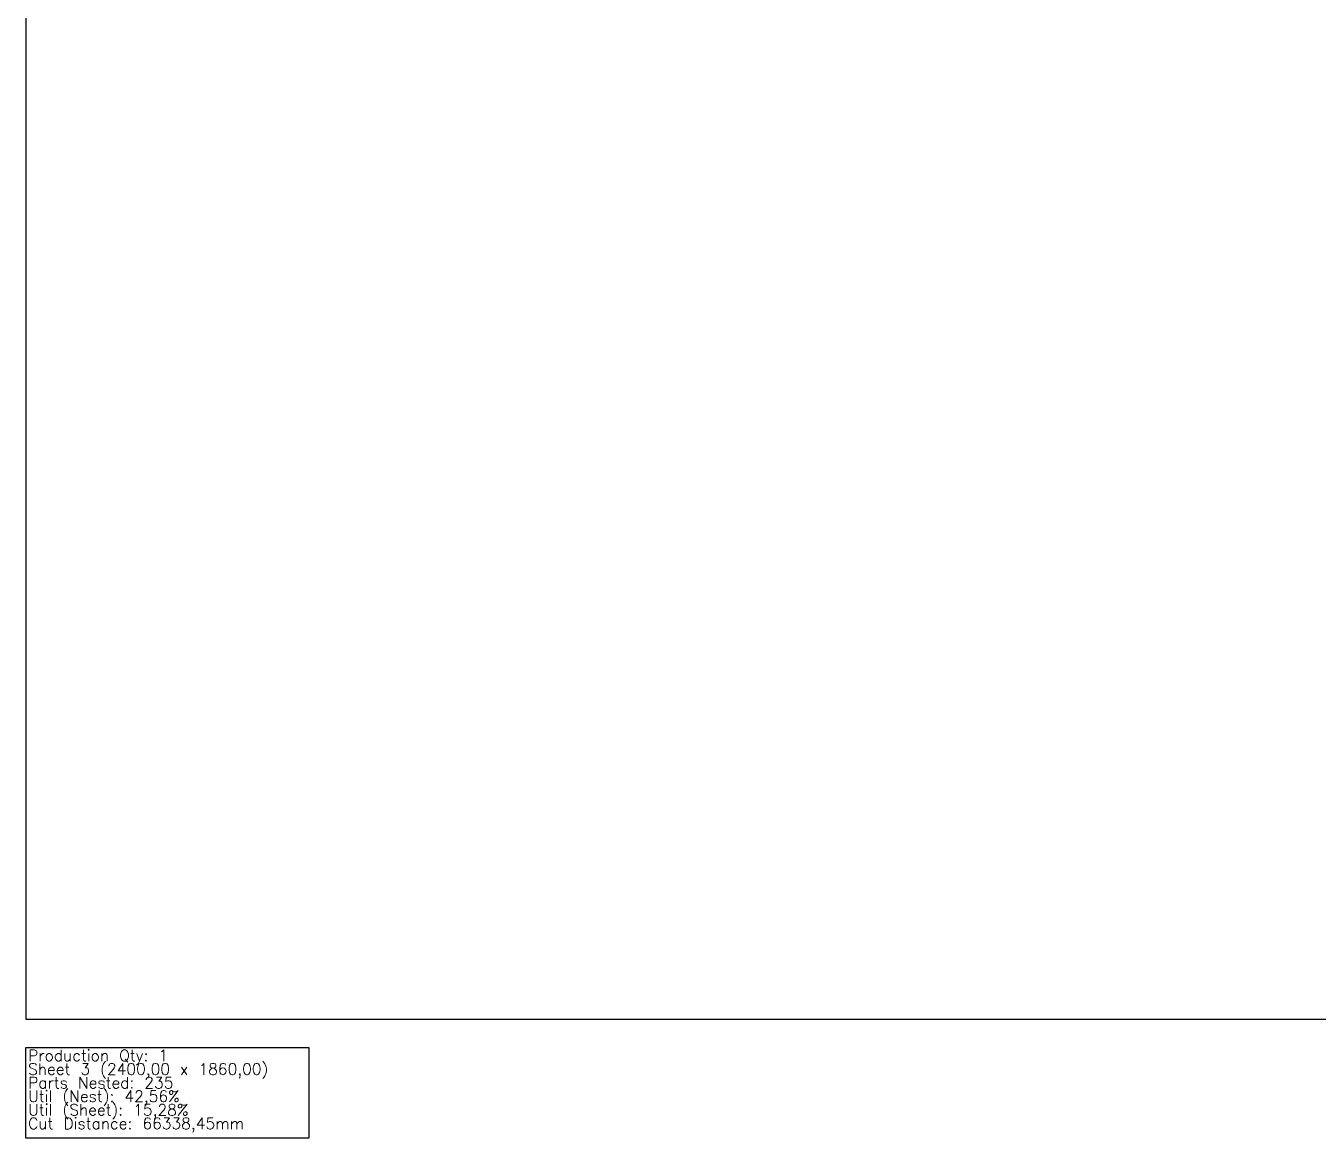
# Model space of a CAD drawing. Header units: millimetres. Extents: x 5040 to 7440, y -105 to 1860.
# Drawn here: x 5040 to 6182, y -105 to 878 of the extents above; entities that cross this region are included whole.
import ezdxf

# ---------------------------------------------------------------- set-up
doc = ezdxf.new("R2010")
doc.units = ezdxf.units.MM
doc.layers.add('sheet', color=24, linetype='Continuous')
doc.layers.add('Stats', color=7, linetype='Continuous')
doc.styles.get("Standard").update_dxf_attribs({"font": 'txt.shx'})

msp = doc.modelspace()

# ---------------------------------------------------------------- linework, layer by layer
at = {"layer": 'sheet', "color": 7}
msp.add_lwpolyline([(5040, 0), (7440, 0), (7440, 1860), (5040, 1860)], close=True, dxfattribs=at)
at = {"layer": 'Stats', "color": 151}
msp.add_lwpolyline([(5040, -25), (5290, -25), (5290, -105), (5040, -105), (5040, -25)], close=True, dxfattribs=at)

# ---------------------------------------------------------------- texts
at = {"layer": 'Stats', "color": 60}
for s, p in [('Production Qty: 1', (5042, -37)), ('Sheet 3 (2400,00 x 1860,00)', (5042, -49)), ('Parts Nested: 235', (5042, -61)), ('Util (Nest): 42,56%', (5042, -73)), ('Util (Sheet): 15,28%', (5042, -85)), ('Cut Distance: 66338,45mm', (5042, -97))]:
    msp.add_text(s, height=10, dxfattribs=at).set_placement(p)

doc.saveas('drawing.dxf')
